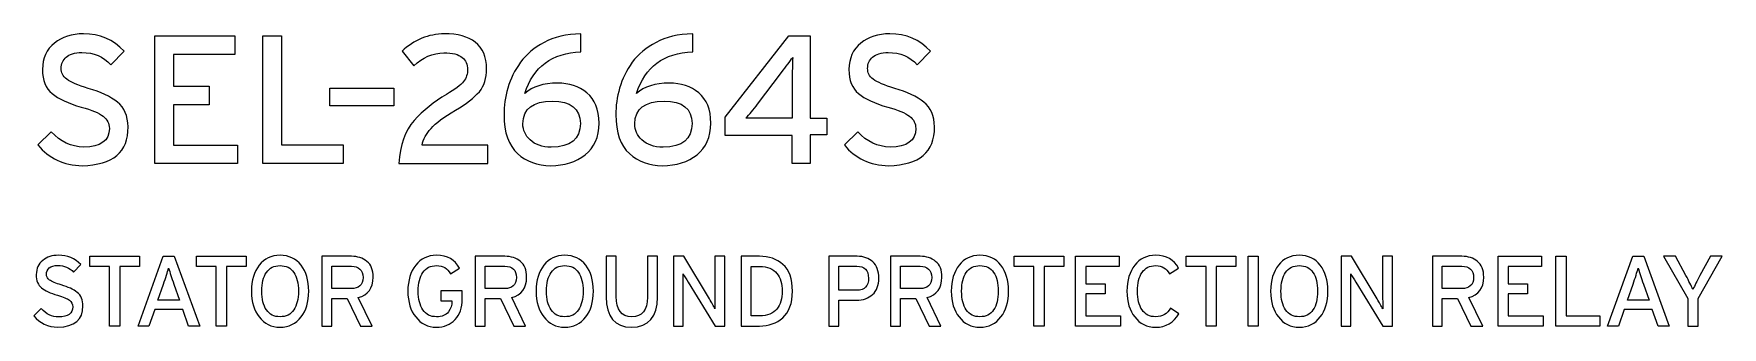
# Model space of a CAD drawing. Extents: x 0.9 to 53.1, y 0.9 to 35.1.
# Drawn here: x 35.736 to 38.555, y 16.472 to 16.963 of the extents above; entities that cross this region are included whole.
import ezdxf

# ---------------------------------------------------------------- set-up
doc = ezdxf.new("R2010")
doc.units = 0
doc.header["$MEASUREMENT"] = 0
doc.layers.add('2.0_____DWG', color=7, linetype='CONTINUOUS')

# ---------------------------------------------------------------- blocks, each defined once
blk = doc.blocks.new('BLK114')
at = {"layer": '2.0_____DWG'}
for points in [[(0.3118, 0.6005), (0.3118, 0.5008), (0.2948, 0.5008), (0.2948, 0.6005), (0.2619, 0.6005), (0.2619, 0.6175), (0.3447, 0.6175), (0.3447, 0.6005)], [(0.4267, 0.5008), (0.4171, 0.5286), (0.3703, 0.5286), (0.3606, 0.5008), (0.3425, 0.5008), (0.3845, 0.6175), (0.403, 0.6175), (0.4456, 0.5008)], [(0.49, 0.6005), (0.49, 0.5008), (0.473, 0.5008), (0.473, 0.6005), (0.4401, 0.6005), (0.4401, 0.6175), (0.5229, 0.6175), (0.5229, 0.6005)], [(1.8553, 0.6005), (1.8553, 0.5008), (1.8383, 0.5008), (1.8383, 0.6005), (1.8055, 0.6005), (1.8055, 0.6175), (1.8882, 0.6175), (1.8882, 0.6005)], [(1.9079, 0.5008), (1.9079, 0.6175), (1.9806, 0.6175), (1.9806, 0.6005), (1.9248, 0.6005), (1.9248, 0.5717), (1.9572, 0.5717), (1.9572, 0.5547), (1.9248, 0.5547), (1.9248, 0.5178), (1.9831, 0.5178), (1.9831, 0.5008)], [(2.1427, 0.6005), (2.1427, 0.5008), (2.1257, 0.5008), (2.1257, 0.6005), (2.0928, 0.6005), (2.0928, 0.6175), (2.1756, 0.6175), (2.1756, 0.6005)], [(2.1959, 0.5008), (2.1959, 0.6175), (2.2129, 0.6175), (2.2129, 0.5008)], [(2.6133, 0.5008), (2.6133, 0.6175), (2.6861, 0.6175), (2.6861, 0.6005), (2.6303, 0.6005), (2.6303, 0.5717), (2.6627, 0.5717), (2.6627, 0.5547), (2.6303, 0.5547), (2.6303, 0.5178), (2.6886, 0.5178), (2.6886, 0.5008)], [(2.71, 0.5008), (2.71, 0.6175), (2.7269, 0.6175), (2.7269, 0.5178), (2.7832, 0.5178), (2.7832, 0.5008)], [(2.8805, 0.5008), (2.8709, 0.5286), (2.8241, 0.5286), (2.8144, 0.5008), (2.7963, 0.5008), (2.8383, 0.6175), (2.8568, 0.6175), (2.8993, 0.5008)]]:
    blk.add_lwpolyline(points, close=True, dxfattribs=at)
for points, knots in [([(0.2504, 0.5344), (0.2508, 0.5113), (0.2367, 0.4998), (0.2085, 0.4988), (0.1918, 0.4995), (0.1784, 0.5056), (0.1684, 0.5178), (0.1684, 0.5178), (0.1806, 0.53), (0.1806, 0.53), (0.1889, 0.5208), (0.1987, 0.5161), (0.2099, 0.5161), (0.2255, 0.5161), (0.2335, 0.5219), (0.2335, 0.533), (0.2335, 0.5374), (0.2316, 0.5412), (0.2279, 0.5439), (0.224, 0.5469), (0.2174, 0.5497), (0.2079, 0.5524), (0.196, 0.5558), (0.1872, 0.5598), (0.1814, 0.5649), (0.1755, 0.5693), (0.1724, 0.5768), (0.1724, 0.587), (0.1726, 0.5971), (0.1763, 0.6049), (0.1834, 0.6107), (0.1904, 0.6165), (0.199, 0.6192), (0.2097, 0.6192), (0.2246, 0.6192), (0.237, 0.6141), (0.2467, 0.6036), (0.2467, 0.6036), (0.2348, 0.591), (0.2348, 0.591), (0.228, 0.5985), (0.2192, 0.6022), (0.2084, 0.6022), (0.2019, 0.6022), (0.197, 0.6009), (0.1941, 0.5981), (0.1911, 0.5954), (0.1895, 0.5917), (0.1895, 0.5876), (0.1895, 0.5856), (0.1899, 0.5839), (0.1907, 0.5825), (0.1914, 0.5809), (0.1928, 0.5792), (0.1946, 0.5778), (0.1984, 0.5751), (0.2048, 0.5724), (0.2143, 0.5697), (0.2255, 0.5663), (0.2345, 0.5622), (0.2407, 0.5571), (0.2472, 0.552), (0.2504, 0.5446), (0.2504, 0.5344)], [0, 0, 0, 0, 1, 1, 1, 2, 2, 2, 3, 3, 3, 4, 4, 4, 5, 5, 5, 6, 6, 6, 7, 7, 7, 8, 8, 8, 9, 9, 9, 10, 10, 10, 11, 11, 11, 12, 12, 12, 13, 13, 13, 14, 14, 14, 15, 15, 15, 16, 16, 16, 17, 17, 17, 18, 18, 18, 19, 19, 19, 20, 20, 20, 21, 21, 21, 21]), ([(0.4023, 0.571), (0.3986, 0.5815), (0.3957, 0.5907), (0.3935, 0.5978), (0.3915, 0.5907), (0.3886, 0.5819), (0.385, 0.5707), (0.385, 0.5707), (0.3757, 0.5442), (0.3757, 0.5442), (0.3757, 0.5442), (0.4116, 0.5442), (0.4116, 0.5442), (0.4116, 0.5442), (0.4023, 0.571), (0.4023, 0.571)], [0, 0, 0, 0, 1, 1, 1, 2, 2, 2, 3, 3, 3, 4, 4, 4, 5, 5, 5, 5]), ([(0.6275, 0.5591), (0.6273, 0.5412), (0.6231, 0.5266), (0.6146, 0.5161), (0.6061, 0.5049), (0.5944, 0.4991), (0.5795, 0.4988), (0.5647, 0.4991), (0.5532, 0.5049), (0.5447, 0.5161), (0.5363, 0.5266), (0.5319, 0.5412), (0.5317, 0.5591), (0.5319, 0.5771), (0.5363, 0.5917), (0.5447, 0.6026), (0.5532, 0.6134), (0.5647, 0.6192), (0.5795, 0.6192), (0.5944, 0.6192), (0.6061, 0.6134), (0.6146, 0.6026), (0.6231, 0.5917), (0.6273, 0.5771), (0.6275, 0.5591)], [0, 0, 0, 0, 1, 1, 1, 2, 2, 2, 3, 3, 3, 4, 4, 4, 5, 5, 5, 6, 6, 6, 7, 7, 7, 8, 8, 8, 8]), ([(0.6102, 0.5591), (0.6102, 0.5724), (0.6076, 0.5829), (0.6024, 0.5907), (0.5973, 0.5981), (0.5897, 0.6019), (0.5795, 0.6019), (0.5697, 0.6019), (0.562, 0.5981), (0.5568, 0.5907), (0.5515, 0.5829), (0.549, 0.5724), (0.549, 0.5591), (0.549, 0.5459), (0.5515, 0.5358), (0.5568, 0.528), (0.562, 0.5202), (0.5697, 0.5164), (0.5795, 0.5164), (0.5897, 0.5164), (0.5973, 0.5202), (0.6024, 0.528), (0.6076, 0.5358), (0.6102, 0.5459), (0.6102, 0.5591)], [0, 0, 0, 0, 1, 1, 1, 2, 2, 2, 3, 3, 3, 4, 4, 4, 5, 5, 5, 6, 6, 6, 7, 7, 7, 8, 8, 8, 8]), ([(0.7351, 0.5825), (0.7348, 0.5639), (0.7265, 0.5527), (0.7102, 0.5486), (0.7102, 0.5486), (0.7334, 0.5008), (0.7334, 0.5008), (0.7334, 0.5008), (0.7138, 0.5008), (0.7138, 0.5008), (0.7138, 0.5008), (0.6914, 0.5469), (0.6914, 0.5469), (0.6914, 0.5469), (0.666, 0.5469), (0.666, 0.5469), (0.666, 0.5469), (0.666, 0.5008), (0.666, 0.5008), (0.666, 0.5008), (0.6493, 0.5008), (0.6493, 0.5008), (0.6493, 0.5008), (0.6493, 0.6175), (0.6493, 0.6175), (0.6493, 0.6175), (0.6989, 0.6175), (0.6989, 0.6175), (0.709, 0.6175), (0.7177, 0.6148), (0.7246, 0.609), (0.7316, 0.6036), (0.7351, 0.5948), (0.7351, 0.5825)], [0, 0, 0, 0, 1, 1, 1, 2, 2, 2, 3, 3, 3, 4, 4, 4, 5, 5, 5, 6, 6, 6, 7, 7, 7, 8, 8, 8, 9, 9, 9, 10, 10, 10, 11, 11, 11, 11]), ([(0.7182, 0.5822), (0.718, 0.5883), (0.7163, 0.5931), (0.7129, 0.5961), (0.7095, 0.5995), (0.7048, 0.6009), (0.6989, 0.6009), (0.6989, 0.6009), (0.666, 0.6009), (0.666, 0.6009), (0.666, 0.6009), (0.666, 0.5636), (0.666, 0.5636), (0.666, 0.5636), (0.6989, 0.5636), (0.6989, 0.5636), (0.7046, 0.5636), (0.7094, 0.5649), (0.7128, 0.568), (0.7161, 0.571), (0.718, 0.5758), (0.7182, 0.5822)], [0, 0, 0, 0, 1, 1, 1, 2, 2, 2, 3, 3, 3, 4, 4, 4, 5, 5, 5, 6, 6, 6, 7, 7, 7, 7]), ([(0.8837, 0.5466), (0.8837, 0.5313), (0.8796, 0.5198), (0.8718, 0.5117), (0.864, 0.5032), (0.8536, 0.4991), (0.8408, 0.4988), (0.826, 0.4991), (0.8145, 0.5049), (0.806, 0.5161), (0.7975, 0.5266), (0.7931, 0.5412), (0.7929, 0.5591), (0.7931, 0.5771), (0.7975, 0.5917), (0.806, 0.6026), (0.8145, 0.6134), (0.826, 0.6192), (0.8408, 0.6192), (0.8589, 0.6192), (0.8718, 0.612), (0.8791, 0.5975), (0.8791, 0.5975), (0.8643, 0.588), (0.8643, 0.588), (0.8616, 0.5927), (0.8584, 0.5964), (0.8548, 0.5988), (0.8511, 0.6009), (0.8464, 0.6019), (0.8408, 0.6019), (0.8309, 0.6019), (0.8233, 0.5981), (0.818, 0.5907), (0.8128, 0.5829), (0.8102, 0.5724), (0.8102, 0.5591), (0.8102, 0.5459), (0.8128, 0.5358), (0.818, 0.528), (0.8233, 0.5202), (0.8309, 0.5164), (0.8408, 0.5164), (0.8499, 0.5164), (0.8565, 0.5191), (0.8606, 0.5246), (0.8645, 0.5296), (0.8665, 0.5358), (0.8665, 0.5425), (0.8665, 0.5425), (0.8665, 0.5432), (0.8665, 0.5432), (0.8665, 0.5432), (0.848, 0.5432), (0.848, 0.5432), (0.848, 0.5432), (0.848, 0.5598), (0.848, 0.5598), (0.848, 0.5598), (0.8837, 0.5598), (0.8837, 0.5598), (0.8837, 0.5598), (0.8837, 0.5466), (0.8837, 0.5466)], [0, 0, 0, 0, 1, 1, 1, 2, 2, 2, 3, 3, 3, 4, 4, 4, 5, 5, 5, 6, 6, 6, 7, 7, 7, 8, 8, 8, 9, 9, 9, 10, 10, 10, 11, 11, 11, 12, 12, 12, 13, 13, 13, 14, 14, 14, 15, 15, 15, 16, 16, 16, 17, 17, 17, 18, 18, 18, 19, 19, 19, 20, 20, 20, 21, 21, 21, 21]), ([(0.9913, 0.5825), (0.991, 0.5639), (0.9827, 0.5527), (0.9664, 0.5486), (0.9664, 0.5486), (0.9896, 0.5008), (0.9896, 0.5008), (0.9896, 0.5008), (0.97, 0.5008), (0.97, 0.5008), (0.97, 0.5008), (0.9476, 0.5469), (0.9476, 0.5469), (0.9476, 0.5469), (0.9221, 0.5469), (0.9221, 0.5469), (0.9221, 0.5469), (0.9221, 0.5008), (0.9221, 0.5008), (0.9221, 0.5008), (0.9055, 0.5008), (0.9055, 0.5008), (0.9055, 0.5008), (0.9055, 0.6175), (0.9055, 0.6175), (0.9055, 0.6175), (0.955, 0.6175), (0.955, 0.6175), (0.9652, 0.6175), (0.9738, 0.6148), (0.9808, 0.609), (0.9878, 0.6036), (0.9913, 0.5948), (0.9913, 0.5825)], [0, 0, 0, 0, 1, 1, 1, 2, 2, 2, 3, 3, 3, 4, 4, 4, 5, 5, 5, 6, 6, 6, 7, 7, 7, 8, 8, 8, 9, 9, 9, 10, 10, 10, 11, 11, 11, 11]), ([(0.9744, 0.5822), (0.9742, 0.5883), (0.9725, 0.5931), (0.9691, 0.5961), (0.9657, 0.5995), (0.961, 0.6009), (0.955, 0.6009), (0.955, 0.6009), (0.9221, 0.6009), (0.9221, 0.6009), (0.9221, 0.6009), (0.9221, 0.5636), (0.9221, 0.5636), (0.9221, 0.5636), (0.955, 0.5636), (0.955, 0.5636), (0.9608, 0.5636), (0.9655, 0.5649), (0.9689, 0.568), (0.9723, 0.571), (0.9742, 0.5758), (0.9744, 0.5822)], [0, 0, 0, 0, 1, 1, 1, 2, 2, 2, 3, 3, 3, 4, 4, 4, 5, 5, 5, 6, 6, 6, 7, 7, 7, 7]), ([(1.1029, 0.5591), (1.1027, 0.5412), (1.0985, 0.5266), (1.09, 0.5161), (1.0815, 0.5049), (1.0698, 0.4991), (1.0549, 0.4988), (1.0401, 0.4991), (1.0286, 0.5049), (1.0201, 0.5161), (1.0117, 0.5266), (1.0072, 0.5412), (1.0071, 0.5591), (1.0072, 0.5771), (1.0117, 0.5917), (1.0201, 0.6026), (1.0286, 0.6134), (1.0401, 0.6192), (1.0549, 0.6192), (1.0698, 0.6192), (1.0815, 0.6134), (1.09, 0.6026), (1.0985, 0.5917), (1.1027, 0.5771), (1.1029, 0.5591)], [0, 0, 0, 0, 1, 1, 1, 2, 2, 2, 3, 3, 3, 4, 4, 4, 5, 5, 5, 6, 6, 6, 7, 7, 7, 8, 8, 8, 8]), ([(1.0856, 0.5591), (1.0856, 0.5724), (1.083, 0.5829), (1.0778, 0.5907), (1.0727, 0.5981), (1.0651, 0.6019), (1.0549, 0.6019), (1.0451, 0.6019), (1.0374, 0.5981), (1.0322, 0.5907), (1.0269, 0.5829), (1.0244, 0.5724), (1.0244, 0.5591), (1.0244, 0.5459), (1.0269, 0.5358), (1.0322, 0.528), (1.0374, 0.5202), (1.0451, 0.5164), (1.0549, 0.5164), (1.0651, 0.5164), (1.0727, 0.5202), (1.0778, 0.528), (1.083, 0.5358), (1.0856, 0.5459), (1.0856, 0.5591)], [0, 0, 0, 0, 1, 1, 1, 2, 2, 2, 3, 3, 3, 4, 4, 4, 5, 5, 5, 6, 6, 6, 7, 7, 7, 8, 8, 8, 8]), ([(1.2097, 0.5493), (1.2095, 0.5161), (1.1951, 0.4995), (1.1663, 0.4988), (1.1381, 0.4995), (1.1241, 0.5164), (1.1239, 0.5497), (1.1239, 0.5497), (1.1239, 0.6175), (1.1239, 0.6175), (1.1239, 0.6175), (1.1408, 0.6175), (1.1408, 0.6175), (1.1408, 0.6175), (1.1408, 0.5503), (1.1408, 0.5503), (1.1408, 0.528), (1.1495, 0.5164), (1.1666, 0.5164), (1.1843, 0.5164), (1.1929, 0.5273), (1.1929, 0.549), (1.1929, 0.549), (1.1929, 0.6175), (1.1929, 0.6175), (1.1929, 0.6175), (1.2097, 0.6175), (1.2097, 0.6175), (1.2097, 0.6175), (1.2097, 0.5493), (1.2097, 0.5493)], [0, 0, 0, 0, 1, 1, 1, 2, 2, 2, 3, 3, 3, 4, 4, 4, 5, 5, 5, 6, 6, 6, 7, 7, 7, 8, 8, 8, 9, 9, 9, 10, 10, 10, 10]), ([(1.306, 0.5008), (1.306, 0.5008), (1.2611, 0.5741), (1.2611, 0.5741), (1.2577, 0.5795), (1.255, 0.5842), (1.2526, 0.5883), (1.2526, 0.5805), (1.2526, 0.5714), (1.2527, 0.5612), (1.2527, 0.5612), (1.2527, 0.5008), (1.2527, 0.5008), (1.2527, 0.5008), (1.2363, 0.5008), (1.2363, 0.5008), (1.2363, 0.5008), (1.2363, 0.6175), (1.2363, 0.6175), (1.2363, 0.6175), (1.2536, 0.6175), (1.2536, 0.6175), (1.2536, 0.6175), (1.2965, 0.5463), (1.2965, 0.5463), (1.3002, 0.5398), (1.3034, 0.5344), (1.3058, 0.5296), (1.3058, 0.5378), (1.3056, 0.5469), (1.3056, 0.5571), (1.3056, 0.5571), (1.3056, 0.6175), (1.3056, 0.6175), (1.3056, 0.6175), (1.3221, 0.6175), (1.3221, 0.6175), (1.3221, 0.6175), (1.3221, 0.5008), (1.3221, 0.5008), (1.3221, 0.5008), (1.306, 0.5008), (1.306, 0.5008)], [0, 0, 0, 0, 1, 1, 1, 2, 2, 2, 3, 3, 3, 4, 4, 4, 5, 5, 5, 6, 6, 6, 7, 7, 7, 8, 8, 8, 9, 9, 9, 10, 10, 10, 11, 11, 11, 12, 12, 12, 13, 13, 13, 14, 14, 14, 14]), ([(1.4352, 0.5591), (1.435, 0.5388), (1.4296, 0.5239), (1.4189, 0.5147), (1.4084, 0.5056), (1.3955, 0.5008), (1.3802, 0.5008), (1.3802, 0.5008), (1.3494, 0.5008), (1.3494, 0.5008), (1.3494, 0.5008), (1.3494, 0.6175), (1.3494, 0.6175), (1.3494, 0.6175), (1.3802, 0.6175), (1.3802, 0.6175), (1.3958, 0.6175), (1.4087, 0.6131), (1.4192, 0.6039), (1.4297, 0.5948), (1.435, 0.5798), (1.4352, 0.5591)], [0, 0, 0, 0, 1, 1, 1, 2, 2, 2, 3, 3, 3, 4, 4, 4, 5, 5, 5, 6, 6, 6, 7, 7, 7, 7]), ([(1.4181, 0.5591), (1.4181, 0.5717), (1.415, 0.5815), (1.4092, 0.589), (1.4031, 0.5964), (1.3935, 0.6005), (1.3801, 0.6005), (1.3801, 0.6005), (1.3663, 0.6005), (1.3663, 0.6005), (1.3663, 0.6005), (1.3663, 0.5178), (1.3663, 0.5178), (1.3663, 0.5178), (1.3801, 0.5178), (1.3801, 0.5178), (1.3935, 0.5178), (1.4031, 0.5219), (1.4092, 0.5293), (1.415, 0.5368), (1.4181, 0.5466), (1.4181, 0.5591)], [0, 0, 0, 0, 1, 1, 1, 2, 2, 2, 3, 3, 3, 4, 4, 4, 5, 5, 5, 6, 6, 6, 7, 7, 7, 7]), ([(1.5795, 0.5809), (1.5793, 0.569), (1.5759, 0.5598), (1.5689, 0.5537), (1.5622, 0.5473), (1.5532, 0.5442), (1.542, 0.5442), (1.542, 0.5442), (1.5125, 0.5442), (1.5125, 0.5442), (1.5125, 0.5442), (1.5125, 0.5008), (1.5125, 0.5008), (1.5125, 0.5008), (1.4959, 0.5008), (1.4959, 0.5008), (1.4959, 0.5008), (1.4959, 0.6175), (1.4959, 0.6175), (1.4959, 0.6175), (1.5432, 0.6175), (1.5432, 0.6175), (1.5539, 0.6175), (1.5625, 0.6144), (1.5691, 0.6083), (1.5759, 0.6022), (1.5793, 0.5931), (1.5795, 0.5809)], [0, 0, 0, 0, 1, 1, 1, 2, 2, 2, 3, 3, 3, 4, 4, 4, 5, 5, 5, 6, 6, 6, 7, 7, 7, 8, 8, 8, 9, 9, 9, 9]), ([(1.5622, 0.5809), (1.5618, 0.5941), (1.5554, 0.6009), (1.5428, 0.6009), (1.5428, 0.6009), (1.5125, 0.6009), (1.5125, 0.6009), (1.5125, 0.6009), (1.5125, 0.5608), (1.5125, 0.5608), (1.5125, 0.5608), (1.5428, 0.5608), (1.5428, 0.5608), (1.5557, 0.5608), (1.5622, 0.5676), (1.5622, 0.5809)], [0, 0, 0, 0, 1, 1, 1, 2, 2, 2, 3, 3, 3, 4, 4, 4, 5, 5, 5, 5]), ([(1.6847, 0.5825), (1.6844, 0.5639), (1.6761, 0.5527), (1.6598, 0.5486), (1.6598, 0.5486), (1.683, 0.5008), (1.683, 0.5008), (1.683, 0.5008), (1.6634, 0.5008), (1.6634, 0.5008), (1.6634, 0.5008), (1.641, 0.5469), (1.641, 0.5469), (1.641, 0.5469), (1.6156, 0.5469), (1.6156, 0.5469), (1.6156, 0.5469), (1.6156, 0.5008), (1.6156, 0.5008), (1.6156, 0.5008), (1.599, 0.5008), (1.599, 0.5008), (1.599, 0.5008), (1.599, 0.6175), (1.599, 0.6175), (1.599, 0.6175), (1.6485, 0.6175), (1.6485, 0.6175), (1.6586, 0.6175), (1.6673, 0.6148), (1.6742, 0.609), (1.6812, 0.6036), (1.6847, 0.5948), (1.6847, 0.5825)], [0, 0, 0, 0, 1, 1, 1, 2, 2, 2, 3, 3, 3, 4, 4, 4, 5, 5, 5, 6, 6, 6, 7, 7, 7, 8, 8, 8, 9, 9, 9, 10, 10, 10, 11, 11, 11, 11]), ([(1.6678, 0.5822), (1.6676, 0.5883), (1.6659, 0.5931), (1.6625, 0.5961), (1.6591, 0.5995), (1.6544, 0.6009), (1.6485, 0.6009), (1.6485, 0.6009), (1.6156, 0.6009), (1.6156, 0.6009), (1.6156, 0.6009), (1.6156, 0.5636), (1.6156, 0.5636), (1.6156, 0.5636), (1.6485, 0.5636), (1.6485, 0.5636), (1.6542, 0.5636), (1.659, 0.5649), (1.6624, 0.568), (1.6658, 0.571), (1.6676, 0.5758), (1.6678, 0.5822)], [0, 0, 0, 0, 1, 1, 1, 2, 2, 2, 3, 3, 3, 4, 4, 4, 5, 5, 5, 6, 6, 6, 7, 7, 7, 7]), ([(1.7961, 0.5591), (1.796, 0.5412), (1.7917, 0.5266), (1.7832, 0.5161), (1.7748, 0.5049), (1.7631, 0.4991), (1.7481, 0.4988), (1.7334, 0.4991), (1.7219, 0.5049), (1.7134, 0.5161), (1.7049, 0.5266), (1.7005, 0.5412), (1.7003, 0.5591), (1.7005, 0.5771), (1.7049, 0.5917), (1.7134, 0.6026), (1.7219, 0.6134), (1.7334, 0.6192), (1.7481, 0.6192), (1.7631, 0.6192), (1.7748, 0.6134), (1.7832, 0.6026), (1.7917, 0.5917), (1.796, 0.5771), (1.7961, 0.5591)], [0, 0, 0, 0, 1, 1, 1, 2, 2, 2, 3, 3, 3, 4, 4, 4, 5, 5, 5, 6, 6, 6, 7, 7, 7, 8, 8, 8, 8]), ([(1.7788, 0.5591), (1.7788, 0.5724), (1.7763, 0.5829), (1.771, 0.5907), (1.766, 0.5981), (1.7583, 0.6019), (1.7481, 0.6019), (1.7383, 0.6019), (1.7307, 0.5981), (1.7254, 0.5907), (1.7202, 0.5829), (1.7176, 0.5724), (1.7176, 0.5591), (1.7176, 0.5459), (1.7202, 0.5358), (1.7254, 0.528), (1.7307, 0.5202), (1.7383, 0.5164), (1.7481, 0.5164), (1.7583, 0.5164), (1.766, 0.5202), (1.771, 0.528), (1.7763, 0.5358), (1.7788, 0.5459), (1.7788, 0.5591)], [0, 0, 0, 0, 1, 1, 1, 2, 2, 2, 3, 3, 3, 4, 4, 4, 5, 5, 5, 6, 6, 6, 7, 7, 7, 8, 8, 8, 8]), ([(2.0803, 0.5212), (2.072, 0.5066), (2.0591, 0.4991), (2.0415, 0.4988), (2.0267, 0.4991), (2.0152, 0.5049), (2.0067, 0.5161), (1.9982, 0.5266), (1.9938, 0.5412), (1.9936, 0.5591), (1.9938, 0.5771), (1.9982, 0.5917), (2.0067, 0.6026), (2.0152, 0.6134), (2.0267, 0.6192), (2.0415, 0.6192), (2.0596, 0.6192), (2.0725, 0.612), (2.0799, 0.5975), (2.0799, 0.5975), (2.0649, 0.588), (2.0649, 0.588), (2.0621, 0.5927), (2.0589, 0.5961), (2.0555, 0.5985), (2.0518, 0.6009), (2.0472, 0.6019), (2.0415, 0.6019), (2.0316, 0.6019), (2.0242, 0.5981), (2.0189, 0.5907), (2.0137, 0.5829), (2.0111, 0.5724), (2.0111, 0.5591), (2.0111, 0.5459), (2.0137, 0.5358), (2.0189, 0.528), (2.0242, 0.5202), (2.0316, 0.5164), (2.0415, 0.5164), (2.0528, 0.5164), (2.0611, 0.5212), (2.0664, 0.531), (2.0664, 0.531), (2.0803, 0.5212), (2.0803, 0.5212)], [0, 0, 0, 0, 1, 1, 1, 2, 2, 2, 3, 3, 3, 4, 4, 4, 5, 5, 5, 6, 6, 6, 7, 7, 7, 8, 8, 8, 9, 9, 9, 10, 10, 10, 11, 11, 11, 12, 12, 12, 13, 13, 13, 14, 14, 14, 15, 15, 15, 15]), ([(2.3293, 0.5591), (2.3292, 0.5412), (2.3249, 0.5266), (2.3165, 0.5161), (2.308, 0.5049), (2.2963, 0.4991), (2.2814, 0.4988), (2.2666, 0.4991), (2.2551, 0.5049), (2.2466, 0.5161), (2.2381, 0.5266), (2.2337, 0.5412), (2.2335, 0.5591), (2.2337, 0.5771), (2.2381, 0.5917), (2.2466, 0.6026), (2.2551, 0.6134), (2.2666, 0.6192), (2.2814, 0.6192), (2.2963, 0.6192), (2.308, 0.6134), (2.3165, 0.6026), (2.3249, 0.5917), (2.3292, 0.5771), (2.3293, 0.5591)], [0, 0, 0, 0, 1, 1, 1, 2, 2, 2, 3, 3, 3, 4, 4, 4, 5, 5, 5, 6, 6, 6, 7, 7, 7, 8, 8, 8, 8]), ([(2.312, 0.5591), (2.312, 0.5724), (2.3095, 0.5829), (2.3042, 0.5907), (2.2992, 0.5981), (2.2915, 0.6019), (2.2814, 0.6019), (2.2715, 0.6019), (2.2639, 0.5981), (2.2586, 0.5907), (2.2534, 0.5829), (2.2508, 0.5724), (2.2508, 0.5591), (2.2508, 0.5459), (2.2534, 0.5358), (2.2586, 0.528), (2.2639, 0.5202), (2.2715, 0.5164), (2.2814, 0.5164), (2.2915, 0.5164), (2.2992, 0.5202), (2.3042, 0.528), (2.3095, 0.5358), (2.312, 0.5459), (2.312, 0.5591)], [0, 0, 0, 0, 1, 1, 1, 2, 2, 2, 3, 3, 3, 4, 4, 4, 5, 5, 5, 6, 6, 6, 7, 7, 7, 8, 8, 8, 8]), ([(2.4209, 0.5008), (2.4209, 0.5008), (2.376, 0.5741), (2.376, 0.5741), (2.3726, 0.5795), (2.3699, 0.5842), (2.3675, 0.5883), (2.3675, 0.5805), (2.3675, 0.5714), (2.3677, 0.5612), (2.3677, 0.5612), (2.3677, 0.5008), (2.3677, 0.5008), (2.3677, 0.5008), (2.3512, 0.5008), (2.3512, 0.5008), (2.3512, 0.5008), (2.3512, 0.6175), (2.3512, 0.6175), (2.3512, 0.6175), (2.3685, 0.6175), (2.3685, 0.6175), (2.3685, 0.6175), (2.4114, 0.5463), (2.4114, 0.5463), (2.4151, 0.5398), (2.4183, 0.5344), (2.4207, 0.5296), (2.4207, 0.5378), (2.4206, 0.5469), (2.4206, 0.5571), (2.4206, 0.5571), (2.4206, 0.6175), (2.4206, 0.6175), (2.4206, 0.6175), (2.437, 0.6175), (2.437, 0.6175), (2.437, 0.6175), (2.437, 0.5008), (2.437, 0.5008), (2.437, 0.5008), (2.4209, 0.5008), (2.4209, 0.5008)], [0, 0, 0, 0, 1, 1, 1, 2, 2, 2, 3, 3, 3, 4, 4, 4, 5, 5, 5, 6, 6, 6, 7, 7, 7, 8, 8, 8, 9, 9, 9, 10, 10, 10, 11, 11, 11, 12, 12, 12, 13, 13, 13, 14, 14, 14, 14]), ([(2.5894, 0.5825), (2.5891, 0.5639), (2.5808, 0.5527), (2.5645, 0.5486), (2.5645, 0.5486), (2.5877, 0.5008), (2.5877, 0.5008), (2.5877, 0.5008), (2.5681, 0.5008), (2.5681, 0.5008), (2.5681, 0.5008), (2.5457, 0.5469), (2.5457, 0.5469), (2.5457, 0.5469), (2.5202, 0.5469), (2.5202, 0.5469), (2.5202, 0.5469), (2.5202, 0.5008), (2.5202, 0.5008), (2.5202, 0.5008), (2.5036, 0.5008), (2.5036, 0.5008), (2.5036, 0.5008), (2.5036, 0.6175), (2.5036, 0.6175), (2.5036, 0.6175), (2.5531, 0.6175), (2.5531, 0.6175), (2.5633, 0.6175), (2.572, 0.6148), (2.5789, 0.609), (2.5859, 0.6036), (2.5894, 0.5948), (2.5894, 0.5825)], [0, 0, 0, 0, 1, 1, 1, 2, 2, 2, 3, 3, 3, 4, 4, 4, 5, 5, 5, 6, 6, 6, 7, 7, 7, 8, 8, 8, 9, 9, 9, 10, 10, 10, 11, 11, 11, 11]), ([(2.5725, 0.5822), (2.5723, 0.5883), (2.5706, 0.5931), (2.5672, 0.5961), (2.5638, 0.5995), (2.5591, 0.6009), (2.5531, 0.6009), (2.5531, 0.6009), (2.5202, 0.6009), (2.5202, 0.6009), (2.5202, 0.6009), (2.5202, 0.5636), (2.5202, 0.5636), (2.5202, 0.5636), (2.5531, 0.5636), (2.5531, 0.5636), (2.5589, 0.5636), (2.5636, 0.5649), (2.567, 0.568), (2.5704, 0.571), (2.5723, 0.5758), (2.5725, 0.5822)], [0, 0, 0, 0, 1, 1, 1, 2, 2, 2, 3, 3, 3, 4, 4, 4, 5, 5, 5, 6, 6, 6, 7, 7, 7, 7]), ([(2.8561, 0.571), (2.8524, 0.5815), (2.8495, 0.5907), (2.8473, 0.5978), (2.8453, 0.5907), (2.8424, 0.5819), (2.8388, 0.5707), (2.8388, 0.5707), (2.8295, 0.5442), (2.8295, 0.5442), (2.8295, 0.5442), (2.8654, 0.5442), (2.8654, 0.5442), (2.8654, 0.5442), (2.8561, 0.571), (2.8561, 0.571)], [0, 0, 0, 0, 1, 1, 1, 2, 2, 2, 3, 3, 3, 4, 4, 4, 5, 5, 5, 5]), ([(2.9472, 0.5469), (2.9472, 0.5469), (2.9472, 0.5008), (2.9472, 0.5008), (2.9472, 0.5008), (2.9302, 0.5008), (2.9302, 0.5008), (2.9302, 0.5008), (2.9302, 0.5469), (2.9302, 0.5469), (2.9302, 0.5469), (2.8897, 0.6175), (2.8897, 0.6175), (2.8897, 0.6175), (2.9095, 0.6175), (2.9095, 0.6175), (2.9095, 0.6175), (2.9271, 0.5853), (2.9271, 0.5853), (2.9319, 0.5761), (2.9358, 0.5683), (2.9388, 0.5622), (2.9416, 0.5683), (2.9455, 0.5758), (2.9504, 0.5853), (2.9504, 0.5853), (2.968, 0.6175), (2.968, 0.6175), (2.968, 0.6175), (2.9877, 0.6175), (2.9877, 0.6175), (2.9877, 0.6175), (2.9472, 0.5469), (2.9472, 0.5469)], [0, 0, 0, 0, 1, 1, 1, 2, 2, 2, 3, 3, 3, 4, 4, 4, 5, 5, 5, 6, 6, 6, 7, 7, 7, 8, 8, 8, 9, 9, 9, 10, 10, 10, 11, 11, 11, 11])]:
    blk.add_open_spline(points, degree=3, knots=knots, dxfattribs=at)
blk = doc.blocks.new('BLK113')
at = {"layer": '2.0_____DWG'}
for points in [[(0.3642, 0.2791), (0.3642, 0.493), (0.4976, 0.493), (0.4976, 0.4618), (0.3952, 0.4618), (0.3952, 0.4086), (0.4547, 0.4086), (0.4547, 0.3777), (0.3952, 0.3777), (0.3952, 0.3099), (0.5022, 0.3099), (0.5022, 0.2791)], [(0.5444, 0.2791), (0.5444, 0.493), (0.5754, 0.493), (0.5754, 0.3103), (0.6788, 0.3103), (0.6788, 0.2791)], [(1.4584, 0.3272), (1.4584, 0.2791), (1.4282, 0.2791), (1.4282, 0.3262), (1.3162, 0.3262), (1.3162, 0.3567), (1.4228, 0.493), (1.4584, 0.493), (1.4584, 0.3554), (1.4859, 0.3554), (1.4859, 0.3272)], [(0.6563, 0.376), (0.6563, 0.4055), (0.7633, 0.4055), (0.7633, 0.376)]]:
    blk.add_lwpolyline(points, close=True, dxfattribs=at)
for points, knots in [([(0.3194, 0.3404), (0.3198, 0.2984), (0.2942, 0.277), (0.2426, 0.2757), (0.2118, 0.2764), (0.1872, 0.2879), (0.1689, 0.3103), (0.1689, 0.3103), (0.1912, 0.3323), (0.1912, 0.3323), (0.2065, 0.3157), (0.2245, 0.3072), (0.2452, 0.3069), (0.2738, 0.3069), (0.2881, 0.3174), (0.2881, 0.3381), (0.2881, 0.3462), (0.2847, 0.353), (0.2779, 0.3584), (0.2708, 0.3638), (0.2586, 0.3689), (0.2413, 0.3737), (0.2196, 0.3798), (0.2033, 0.3872), (0.1926, 0.3964), (0.1819, 0.4049), (0.1765, 0.4184), (0.1765, 0.4367), (0.1767, 0.4554), (0.1833, 0.47), (0.1965, 0.4808), (0.2092, 0.491), (0.2253, 0.4961), (0.2448, 0.4964), (0.2721, 0.4961), (0.2947, 0.4866), (0.3126, 0.4673), (0.3126, 0.4673), (0.2906, 0.4445), (0.2906, 0.4445), (0.2782, 0.4581), (0.2621, 0.4649), (0.2423, 0.4649), (0.2302, 0.4649), (0.2214, 0.4622), (0.216, 0.4574), (0.2106, 0.4523), (0.2077, 0.4459), (0.2077, 0.4384), (0.2077, 0.4347), (0.2084, 0.4317), (0.2097, 0.4289), (0.2111, 0.4259), (0.2136, 0.4228), (0.2172, 0.4201), (0.2236, 0.4154), (0.2357, 0.4103), (0.253, 0.4049), (0.2736, 0.3991), (0.2899, 0.3913), (0.3016, 0.3821), (0.3133, 0.373), (0.3191, 0.3591), (0.3194, 0.3404)], [0, 0, 0, 0, 1, 1, 1, 2, 2, 2, 3, 3, 3, 4, 4, 4, 5, 5, 5, 6, 6, 6, 7, 7, 7, 8, 8, 8, 9, 9, 9, 10, 10, 10, 11, 11, 11, 12, 12, 12, 13, 13, 13, 14, 14, 14, 15, 15, 15, 16, 16, 16, 17, 17, 17, 18, 18, 18, 19, 19, 19, 20, 20, 20, 21, 21, 21, 21]), ([(0.7716, 0.2791), (0.7733, 0.3099), (0.7818, 0.334), (0.797, 0.3513), (0.8123, 0.3682), (0.8302, 0.3828), (0.8511, 0.3947), (0.8652, 0.4032), (0.8747, 0.4103), (0.8796, 0.4164), (0.8842, 0.4225), (0.8864, 0.4293), (0.8864, 0.4364), (0.8864, 0.4452), (0.8835, 0.452), (0.8774, 0.4567), (0.8711, 0.4618), (0.8609, 0.4645), (0.8467, 0.4645), (0.828, 0.4639), (0.8113, 0.4567), (0.7967, 0.4428), (0.7967, 0.4428), (0.7768, 0.4673), (0.7768, 0.4673), (0.797, 0.4862), (0.8206, 0.4957), (0.8477, 0.4964), (0.8696, 0.4964), (0.8867, 0.4917), (0.8991, 0.4822), (0.9115, 0.4723), (0.9179, 0.4578), (0.9181, 0.4378), (0.9181, 0.4218), (0.914, 0.4093), (0.9059, 0.3994), (0.8974, 0.3896), (0.8842, 0.3794), (0.866, 0.3686), (0.8467, 0.3567), (0.833, 0.3469), (0.8252, 0.3381), (0.8172, 0.3293), (0.8123, 0.3201), (0.8104, 0.3099), (0.8104, 0.3099), (0.9201, 0.3099), (0.9201, 0.3099), (0.9201, 0.3099), (0.9201, 0.2791), (0.9201, 0.2791), (0.9201, 0.2791), (0.7716, 0.2791), (0.7716, 0.2791)], [0, 0, 0, 0, 1, 1, 1, 2, 2, 2, 3, 3, 3, 4, 4, 4, 5, 5, 5, 6, 6, 6, 7, 7, 7, 8, 8, 8, 9, 9, 9, 10, 10, 10, 11, 11, 11, 12, 12, 12, 13, 13, 13, 14, 14, 14, 15, 15, 15, 16, 16, 16, 17, 17, 17, 18, 18, 18, 18]), ([(1.1059, 0.3469), (1.1056, 0.3235), (1.0978, 0.3059), (1.0827, 0.294), (1.0676, 0.2818), (1.0483, 0.2757), (1.0249, 0.2757), (1.0028, 0.2757), (0.9844, 0.2825), (0.9698, 0.296), (0.9549, 0.3092), (0.9472, 0.3309), (0.9471, 0.3611), (0.9471, 0.3754), (0.9493, 0.3899), (0.9535, 0.4055), (0.9579, 0.4208), (0.9649, 0.435), (0.9745, 0.4486), (0.9847, 0.4622), (0.9979, 0.4734), (1.0142, 0.4818), (1.0305, 0.4907), (1.051, 0.4954), (1.0756, 0.4964), (1.0756, 0.4964), (1.0756, 0.4662), (1.0756, 0.4662), (1.0271, 0.4642), (0.9959, 0.4411), (0.9818, 0.3964), (0.9947, 0.4079), (1.0128, 0.4137), (1.0364, 0.4137), (1.0559, 0.4137), (1.0724, 0.4083), (1.0856, 0.3974), (1.0988, 0.3866), (1.1056, 0.3696), (1.1059, 0.3469)], [0, 0, 0, 0, 1, 1, 1, 2, 2, 2, 3, 3, 3, 4, 4, 4, 5, 5, 5, 6, 6, 6, 7, 7, 7, 8, 8, 8, 9, 9, 9, 10, 10, 10, 11, 11, 11, 12, 12, 12, 13, 13, 13, 13]), ([(1.2926, 0.3469), (1.2922, 0.3235), (1.2845, 0.3059), (1.2694, 0.294), (1.2543, 0.2818), (1.2349, 0.2757), (1.2115, 0.2757), (1.1895, 0.2757), (1.171, 0.2825), (1.1564, 0.296), (1.1415, 0.3092), (1.1339, 0.3309), (1.1337, 0.3611), (1.1337, 0.3754), (1.1359, 0.3899), (1.1402, 0.4055), (1.1446, 0.4208), (1.1515, 0.435), (1.1612, 0.4486), (1.1714, 0.4622), (1.1846, 0.4734), (1.2009, 0.4818), (1.2171, 0.4907), (1.2377, 0.4954), (1.2622, 0.4964), (1.2622, 0.4964), (1.2622, 0.4662), (1.2622, 0.4662), (1.2138, 0.4642), (1.1826, 0.4411), (1.1685, 0.3964), (1.1814, 0.4079), (1.1995, 0.4137), (1.2231, 0.4137), (1.2426, 0.4137), (1.259, 0.4083), (1.2722, 0.3974), (1.2855, 0.3866), (1.2922, 0.3696), (1.2926, 0.3469)], [0, 0, 0, 0, 1, 1, 1, 2, 2, 2, 3, 3, 3, 4, 4, 4, 5, 5, 5, 6, 6, 6, 7, 7, 7, 8, 8, 8, 9, 9, 9, 10, 10, 10, 11, 11, 11, 12, 12, 12, 13, 13, 13, 13]), ([(1.6659, 0.3404), (1.6663, 0.2984), (1.6407, 0.277), (1.5891, 0.2757), (1.5583, 0.2764), (1.5337, 0.2879), (1.5154, 0.3103), (1.5154, 0.3103), (1.5377, 0.3323), (1.5377, 0.3323), (1.553, 0.3157), (1.571, 0.3072), (1.5917, 0.3069), (1.6203, 0.3069), (1.6346, 0.3174), (1.6346, 0.3381), (1.6346, 0.3462), (1.6312, 0.353), (1.6244, 0.3584), (1.6173, 0.3638), (1.6051, 0.3689), (1.5878, 0.3737), (1.5661, 0.3798), (1.5498, 0.3872), (1.5391, 0.3964), (1.5284, 0.4049), (1.523, 0.4184), (1.523, 0.4367), (1.5232, 0.4554), (1.5298, 0.47), (1.543, 0.4808), (1.5557, 0.491), (1.5718, 0.4961), (1.5913, 0.4964), (1.6186, 0.4961), (1.6412, 0.4866), (1.6591, 0.4673), (1.6591, 0.4673), (1.6371, 0.4445), (1.6371, 0.4445), (1.6247, 0.4581), (1.6086, 0.4649), (1.5888, 0.4649), (1.5767, 0.4649), (1.5679, 0.4622), (1.5625, 0.4574), (1.5571, 0.4523), (1.5542, 0.4459), (1.5542, 0.4384), (1.5542, 0.4347), (1.5549, 0.4317), (1.5562, 0.4289), (1.5576, 0.4259), (1.5601, 0.4228), (1.5637, 0.4201), (1.5701, 0.4154), (1.5822, 0.4103), (1.5995, 0.4049), (1.6201, 0.3991), (1.6364, 0.3913), (1.6481, 0.3821), (1.6598, 0.373), (1.6656, 0.3591), (1.6659, 0.3404)], [0, 0, 0, 0, 1, 1, 1, 2, 2, 2, 3, 3, 3, 4, 4, 4, 5, 5, 5, 6, 6, 6, 7, 7, 7, 8, 8, 8, 9, 9, 9, 10, 10, 10, 11, 11, 11, 12, 12, 12, 13, 13, 13, 14, 14, 14, 15, 15, 15, 16, 16, 16, 17, 17, 17, 18, 18, 18, 19, 19, 19, 20, 20, 20, 21, 21, 21, 21]), ([(1.4291, 0.4567), (1.4243, 0.45), (1.4182, 0.4415), (1.4104, 0.4317), (1.4104, 0.4317), (1.3706, 0.3788), (1.3706, 0.3788), (1.3633, 0.3693), (1.3568, 0.3611), (1.3511, 0.355), (1.3606, 0.355), (1.3716, 0.355), (1.3845, 0.3554), (1.3845, 0.3554), (1.4282, 0.3554), (1.4282, 0.3554), (1.4282, 0.3554), (1.4282, 0.4178), (1.4282, 0.4178), (1.4284, 0.433), (1.4287, 0.4459), (1.4291, 0.4567)], [0, 0, 0, 0, 1, 1, 1, 2, 2, 2, 3, 3, 3, 4, 4, 4, 5, 5, 5, 6, 6, 6, 7, 7, 7, 7]), ([(1.0746, 0.3462), (1.0742, 0.3713), (1.0586, 0.3838), (1.0276, 0.3835), (0.9956, 0.3835), (0.9793, 0.371), (0.9786, 0.3459), (0.9786, 0.335), (0.9827, 0.3259), (0.9908, 0.3187), (0.9989, 0.3109), (1.0106, 0.3069), (1.0261, 0.3065), (1.0583, 0.3072), (1.0744, 0.3201), (1.0746, 0.3462)], [0, 0, 0, 0, 1, 1, 1, 2, 2, 2, 3, 3, 3, 4, 4, 4, 5, 5, 5, 5]), ([(1.2612, 0.3462), (1.2609, 0.3713), (1.2453, 0.3838), (1.2143, 0.3835), (1.1822, 0.3835), (1.1659, 0.371), (1.1653, 0.3459), (1.1653, 0.335), (1.1693, 0.3259), (1.1775, 0.3187), (1.1856, 0.3109), (1.1973, 0.3069), (1.2127, 0.3065), (1.2449, 0.3072), (1.2611, 0.3201), (1.2612, 0.3462)], [0, 0, 0, 0, 1, 1, 1, 2, 2, 2, 3, 3, 3, 4, 4, 4, 5, 5, 5, 5])]:
    blk.add_open_spline(points, degree=3, knots=knots, dxfattribs=at)

msp = doc.modelspace()

# ---------------------------------------------------------------- block references
at = {"layer": '2.0_____DWG'}
for name, p in [('BLK113', (35.5741, 16.4669)), ('BLK114', (35.5677, 15.9735))]:
    msp.add_blockref(name, p, dxfattribs=at)

doc.saveas('drawing.dxf')
